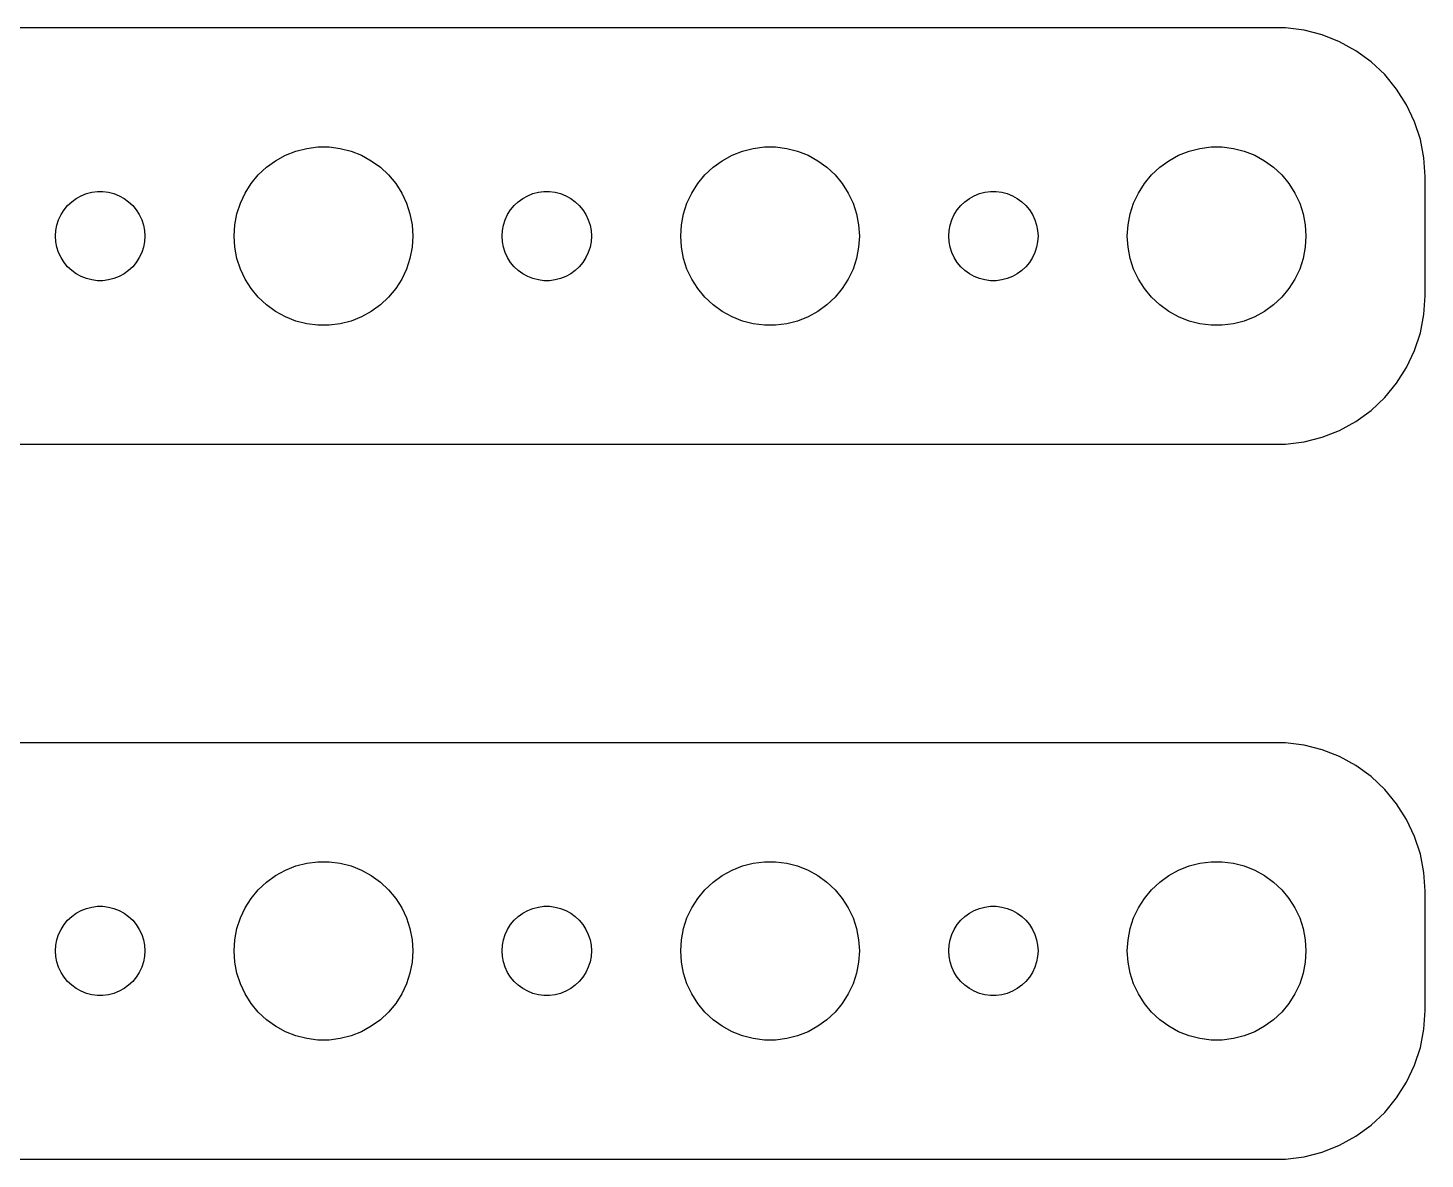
# Model space of a CAD drawing. Header units: metres. Extents: x -90 to 90, y 65 to 151.
# Drawn here: x 42.58 to 89.5, y 113.01 to 150.99 of the extents above; entities that cross this region are included whole.
import ezdxf

# ---------------------------------------------------------------- set-up
doc = ezdxf.new("R2010")
doc.units = ezdxf.units.M

msp = doc.modelspace()

# ---------------------------------------------------------------- linework, layer by layer
for p, q in [((84.8139, 150.99), (-84.8139, 150.99)), ((85.4369, 150.911), (84.8139, 150.99)), ((86.0451, 150.755), (85.4369, 150.911)), ((86.6289, 150.524), (86.0451, 150.755)), ((87.1791, 150.222), (86.6289, 150.524)), ((87.6871, 149.853), (87.1791, 150.222)), ((88.1448, 149.423), (87.6871, 149.853)), ((88.5451, 148.939), (88.1448, 149.423)), ((88.8815, 148.409), (88.5451, 148.939)), ((89.1489, 147.841), (88.8815, 148.409)), ((89.3429, 147.243), (89.1489, 147.841)), ((51.5729, 146.853), (51.9379, 146.947)), ((51.9379, 146.947), (52.3116, 146.994)), ((52.3116, 146.994), (52.6884, 146.994)), ((52.6884, 146.994), (53.0621, 146.947)), ((53.0621, 146.947), (53.427, 146.853)), ((66.573, 146.853), (66.9379, 146.947)), ((66.9379, 146.947), (67.3116, 146.994)), ((67.3116, 146.994), (67.6884, 146.994)), ((67.6884, 146.994), (68.0621, 146.947)), ((68.0621, 146.947), (68.427, 146.853)), ((81.573, 146.853), (81.9379, 146.947)), ((81.9379, 146.947), (82.3116, 146.994)), ((82.3116, 146.994), (82.6884, 146.994)), ((82.6884, 146.994), (83.0621, 146.947)), ((83.0621, 146.947), (83.427, 146.853)), ((89.4606, 146.627), (89.3429, 147.243)), ((50.5877, 146.312), (50.8925, 146.533)), ((50.8925, 146.533), (51.2227, 146.714)), ((51.2227, 146.714), (51.5729, 146.853)), ((53.427, 146.853), (53.7773, 146.714)), ((53.7773, 146.714), (54.1075, 146.533)), ((54.1075, 146.533), (54.4123, 146.312)), ((65.5877, 146.312), (65.8925, 146.533)), ((65.8925, 146.533), (66.2227, 146.714)), ((66.2227, 146.714), (66.573, 146.853)), ((68.427, 146.853), (68.7773, 146.714)), ((68.7773, 146.714), (69.1075, 146.533)), ((69.1075, 146.533), (69.4123, 146.312)), ((80.5877, 146.312), (80.8925, 146.533)), ((80.8925, 146.533), (81.2227, 146.714)), ((81.2227, 146.714), (81.573, 146.853)), ((83.427, 146.853), (83.7773, 146.714)), ((83.7773, 146.714), (84.1075, 146.533)), ((84.1075, 146.533), (84.4123, 146.312)), ((89.5, 146), (89.4606, 146.627)), ((50.0729, 145.763), (50.3131, 146.054)), ((50.3131, 146.054), (50.5877, 146.312)), ((54.4123, 146.312), (54.6869, 146.054)), ((54.6869, 146.054), (54.927, 145.763)), ((65.073, 145.763), (65.3131, 146.054)), ((65.3131, 146.054), (65.5877, 146.312)), ((69.4123, 146.312), (69.6869, 146.054)), ((69.6869, 146.054), (69.927, 145.763)), ((80.073, 145.763), (80.3131, 146.054)), ((80.3131, 146.054), (80.5877, 146.312)), ((84.4123, 146.312), (84.6869, 146.054)), ((84.6869, 146.054), (84.927, 145.763)), ((89.5, 142), (89.5, 146)), ((44.5365, 145.427), (44.7189, 145.473)), ((44.7189, 145.473), (44.9058, 145.497)), ((44.9058, 145.497), (45.0942, 145.497)), ((45.0942, 145.497), (45.2811, 145.473)), ((45.2811, 145.473), (45.4635, 145.427)), ((49.8711, 145.445), (50.0729, 145.763)), ((54.927, 145.763), (55.1289, 145.445)), ((59.5365, 145.427), (59.7189, 145.473)), ((59.7189, 145.473), (59.9058, 145.497)), ((59.9058, 145.497), (60.0942, 145.497)), ((60.0942, 145.497), (60.2811, 145.473)), ((60.2811, 145.473), (60.4635, 145.427)), ((64.8711, 145.445), (65.073, 145.763)), ((69.927, 145.763), (70.1289, 145.445)), ((74.5365, 145.427), (74.7189, 145.473)), ((74.7189, 145.473), (74.9058, 145.497)), ((74.9058, 145.497), (75.0942, 145.497)), ((75.0942, 145.497), (75.2811, 145.473)), ((75.2811, 145.473), (75.4635, 145.427)), ((79.8711, 145.445), (80.073, 145.763)), ((84.927, 145.763), (85.1289, 145.445)), ((43.7865, 144.882), (43.9065, 145.027)), ((43.9065, 145.027), (44.0439, 145.156)), ((44.0439, 145.156), (44.1963, 145.266)), ((44.1963, 145.266), (44.3613, 145.357)), ((44.3613, 145.357), (44.5365, 145.427)), ((45.4635, 145.427), (45.6387, 145.357)), ((45.6387, 145.357), (45.8037, 145.266)), ((45.8037, 145.266), (45.9561, 145.156)), ((45.9561, 145.156), (46.0934, 145.027)), ((46.0934, 145.027), (46.2135, 144.882)), ((49.5942, 144.746), (49.7107, 145.104)), ((49.7107, 145.104), (49.8711, 145.445)), ((55.1289, 145.445), (55.2893, 145.104)), ((55.2893, 145.104), (55.4057, 144.746)), ((58.7865, 144.882), (58.9065, 145.027)), ((58.9065, 145.027), (59.0439, 145.156)), ((59.0439, 145.156), (59.1963, 145.266)), ((59.1963, 145.266), (59.3613, 145.357)), ((59.3613, 145.357), (59.5365, 145.427)), ((60.4635, 145.427), (60.6387, 145.357)), ((60.6387, 145.357), (60.8037, 145.266)), ((60.8037, 145.266), (60.9561, 145.156)), ((60.9561, 145.156), (61.0934, 145.027)), ((61.0934, 145.027), (61.2135, 144.882)), ((64.5943, 144.746), (64.7107, 145.104)), ((64.7107, 145.104), (64.8711, 145.445)), ((70.1289, 145.445), (70.2893, 145.104)), ((70.2893, 145.104), (70.4057, 144.746)), ((73.7865, 144.882), (73.9065, 145.027)), ((73.9065, 145.027), (74.0439, 145.156)), ((74.0439, 145.156), (74.1963, 145.266)), ((74.1963, 145.266), (74.3613, 145.357)), ((74.3613, 145.357), (74.5365, 145.427)), ((75.4635, 145.427), (75.6387, 145.357)), ((75.6387, 145.357), (75.8037, 145.266)), ((75.8037, 145.266), (75.9561, 145.156)), ((75.9561, 145.156), (76.0934, 145.027)), ((76.0934, 145.027), (76.2135, 144.882)), ((79.5943, 144.746), (79.7107, 145.104)), ((79.7107, 145.104), (79.8711, 145.445)), ((85.1289, 145.445), (85.2893, 145.104)), ((85.2893, 145.104), (85.4057, 144.746)), ((43.5471, 144.373), (43.6053, 144.552)), ((43.6053, 144.552), (43.6855, 144.723)), ((43.6855, 144.723), (43.7865, 144.882)), ((46.2135, 144.882), (46.3145, 144.723)), ((46.3145, 144.723), (46.3947, 144.552)), ((46.3947, 144.552), (46.4529, 144.373)), ((49.5237, 144.376), (49.5942, 144.746)), ((55.4057, 144.746), (55.4763, 144.376)), ((58.5471, 144.373), (58.6053, 144.552)), ((58.6053, 144.552), (58.6855, 144.723)), ((58.6855, 144.723), (58.7865, 144.882)), ((61.2135, 144.882), (61.3145, 144.723)), ((61.3145, 144.723), (61.3947, 144.552)), ((61.3947, 144.552), (61.4529, 144.373)), ((64.5237, 144.376), (64.5943, 144.746)), ((70.4057, 144.746), (70.4763, 144.376)), ((73.5471, 144.373), (73.6053, 144.552)), ((73.6053, 144.552), (73.6855, 144.723)), ((73.6855, 144.723), (73.7865, 144.882)), ((76.2135, 144.882), (76.3145, 144.723)), ((76.3145, 144.723), (76.3947, 144.552)), ((76.3947, 144.552), (76.4529, 144.373)), ((79.5237, 144.376), (79.5943, 144.746)), ((85.4057, 144.746), (85.4763, 144.376)), ((43.5, 144), (43.5118, 144.188)), ((43.5118, 144.188), (43.5471, 144.373)), ((46.4529, 144.373), (46.4882, 144.188)), ((46.4882, 144.188), (46.5, 144)), ((49.5, 144), (49.5237, 144.376)), ((55.4763, 144.376), (55.5, 144)), ((58.5, 144), (58.5118, 144.188)), ((58.5118, 144.188), (58.5471, 144.373)), ((61.4529, 144.373), (61.4882, 144.188)), ((61.4882, 144.188), (61.5, 144)), ((64.5, 144), (64.5237, 144.376)), ((70.4763, 144.376), (70.5, 144)), ((73.5, 144), (73.5118, 144.188)), ((73.5118, 144.188), (73.5471, 144.373)), ((76.4529, 144.373), (76.4882, 144.188)), ((76.4882, 144.188), (76.5, 144)), ((79.5, 144), (79.5237, 144.376)), ((85.4763, 144.376), (85.5, 144)), ((43.5118, 143.812), (43.5, 144)), ((43.5471, 143.627), (43.5118, 143.812)), ((43.6053, 143.448), (43.5471, 143.627)), ((46.4529, 143.627), (46.3947, 143.448)), ((46.4882, 143.812), (46.4529, 143.627)), ((46.5, 144), (46.4882, 143.812)), ((49.5237, 143.624), (49.5, 144)), ((49.5942, 143.254), (49.5237, 143.624)), ((55.4763, 143.624), (55.4057, 143.254)), ((55.5, 144), (55.4763, 143.624)), ((58.5118, 143.812), (58.5, 144)), ((58.5471, 143.627), (58.5118, 143.812)), ((58.6053, 143.448), (58.5471, 143.627)), ((61.4529, 143.627), (61.3947, 143.448)), ((61.4882, 143.812), (61.4529, 143.627)), ((61.5, 144), (61.4882, 143.812)), ((64.5237, 143.624), (64.5, 144)), ((64.5943, 143.254), (64.5237, 143.624)), ((70.4763, 143.624), (70.4057, 143.254)), ((70.5, 144), (70.4763, 143.624)), ((73.5118, 143.812), (73.5, 144)), ((73.5471, 143.627), (73.5118, 143.812)), ((73.6053, 143.448), (73.5471, 143.627)), ((76.4529, 143.627), (76.3947, 143.448)), ((76.4882, 143.812), (76.4529, 143.627)), ((76.5, 144), (76.4882, 143.812)), ((79.5237, 143.624), (79.5, 144)), ((79.5943, 143.254), (79.5237, 143.624)), ((85.4763, 143.624), (85.4057, 143.254)), ((85.5, 144), (85.4763, 143.624)), ((43.6855, 143.277), (43.6053, 143.448)), ((43.7865, 143.118), (43.6855, 143.277)), ((46.3145, 143.277), (46.2135, 143.118)), ((46.3947, 143.448), (46.3145, 143.277)), ((49.7107, 142.896), (49.5942, 143.254)), ((55.4057, 143.254), (55.2893, 142.896)), ((58.6855, 143.277), (58.6053, 143.448)), ((58.7865, 143.118), (58.6855, 143.277)), ((61.3145, 143.277), (61.2135, 143.118)), ((61.3947, 143.448), (61.3145, 143.277)), ((64.7107, 142.896), (64.5943, 143.254)), ((70.4057, 143.254), (70.2893, 142.896)), ((73.6855, 143.277), (73.6053, 143.448)), ((73.7865, 143.118), (73.6855, 143.277)), ((76.3145, 143.277), (76.2135, 143.118)), ((76.3947, 143.448), (76.3145, 143.277)), ((79.7107, 142.896), (79.5943, 143.254)), ((85.4057, 143.254), (85.2893, 142.896)), ((43.9065, 142.973), (43.7865, 143.118)), ((44.0439, 142.844), (43.9065, 142.973)), ((44.1963, 142.734), (44.0439, 142.844)), ((44.3613, 142.643), (44.1963, 142.734)), ((45.8037, 142.734), (45.6387, 142.643)), ((45.9561, 142.844), (45.8037, 142.734)), ((46.0934, 142.973), (45.9561, 142.844)), ((46.2135, 143.118), (46.0934, 142.973)), ((49.8711, 142.555), (49.7107, 142.896)), ((55.2893, 142.896), (55.1289, 142.555)), ((58.9065, 142.973), (58.7865, 143.118)), ((59.0439, 142.844), (58.9065, 142.973)), ((59.1963, 142.734), (59.0439, 142.844)), ((59.3613, 142.643), (59.1963, 142.734)), ((60.8037, 142.734), (60.6387, 142.643)), ((60.9561, 142.844), (60.8037, 142.734)), ((61.0934, 142.973), (60.9561, 142.844)), ((61.2135, 143.118), (61.0934, 142.973)), ((64.8711, 142.555), (64.7107, 142.896)), ((70.2893, 142.896), (70.1289, 142.555)), ((73.9065, 142.973), (73.7865, 143.118)), ((74.0439, 142.844), (73.9065, 142.973)), ((74.1963, 142.734), (74.0439, 142.844)), ((74.3613, 142.643), (74.1963, 142.734)), ((75.8037, 142.734), (75.6387, 142.643)), ((75.9561, 142.844), (75.8037, 142.734)), ((76.0934, 142.973), (75.9561, 142.844)), ((76.2135, 143.118), (76.0934, 142.973)), ((79.8711, 142.555), (79.7107, 142.896)), ((85.2893, 142.896), (85.1289, 142.555)), ((44.5365, 142.573), (44.3613, 142.643)), ((44.7189, 142.527), (44.5365, 142.573)), ((44.9058, 142.503), (44.7189, 142.527)), ((45.0942, 142.503), (44.9058, 142.503)), ((45.2811, 142.527), (45.0942, 142.503)), ((45.4635, 142.573), (45.2811, 142.527)), ((45.6387, 142.643), (45.4635, 142.573)), ((50.0729, 142.237), (49.8711, 142.555)), ((50.3131, 141.946), (50.0729, 142.237)), ((54.927, 142.237), (54.6869, 141.946)), ((55.1289, 142.555), (54.927, 142.237)), ((59.5365, 142.573), (59.3613, 142.643)), ((59.7189, 142.527), (59.5365, 142.573)), ((59.9058, 142.503), (59.7189, 142.527)), ((60.0942, 142.503), (59.9058, 142.503)), ((60.2811, 142.527), (60.0942, 142.503)), ((60.4635, 142.573), (60.2811, 142.527)), ((60.6387, 142.643), (60.4635, 142.573)), ((65.073, 142.237), (64.8711, 142.555)), ((65.3131, 141.946), (65.073, 142.237)), ((69.927, 142.237), (69.6869, 141.946)), ((70.1289, 142.555), (69.927, 142.237)), ((74.5365, 142.573), (74.3613, 142.643)), ((74.7189, 142.527), (74.5365, 142.573)), ((74.9058, 142.503), (74.7189, 142.527)), ((75.0942, 142.503), (74.9058, 142.503)), ((75.2811, 142.527), (75.0942, 142.503)), ((75.4635, 142.573), (75.2811, 142.527)), ((75.6387, 142.643), (75.4635, 142.573)), ((80.073, 142.237), (79.8711, 142.555)), ((80.3131, 141.946), (80.073, 142.237)), ((84.927, 142.237), (84.6869, 141.946)), ((85.1289, 142.555), (84.927, 142.237)), ((50.5877, 141.688), (50.3131, 141.946)), ((54.6869, 141.946), (54.4123, 141.688)), ((65.5877, 141.688), (65.3131, 141.946)), ((69.6869, 141.946), (69.4123, 141.688)), ((80.5877, 141.688), (80.3131, 141.946)), ((84.6869, 141.946), (84.4123, 141.688)), ((89.4606, 141.373), (89.5, 142)), ((50.8925, 141.467), (50.5877, 141.688)), ((51.2227, 141.286), (50.8925, 141.467)), ((51.5729, 141.147), (51.2227, 141.286)), ((53.7773, 141.286), (53.427, 141.147)), ((54.1075, 141.467), (53.7773, 141.286)), ((54.4123, 141.688), (54.1075, 141.467)), ((65.8925, 141.467), (65.5877, 141.688)), ((66.2227, 141.286), (65.8925, 141.467)), ((66.573, 141.147), (66.2227, 141.286)), ((68.7773, 141.286), (68.427, 141.147)), ((69.1075, 141.467), (68.7773, 141.286)), ((69.4123, 141.688), (69.1075, 141.467)), ((80.8925, 141.467), (80.5877, 141.688)), ((81.2227, 141.286), (80.8925, 141.467)), ((81.573, 141.147), (81.2227, 141.286)), ((83.7773, 141.286), (83.427, 141.147)), ((84.1075, 141.467), (83.7773, 141.286)), ((84.4123, 141.688), (84.1075, 141.467)), ((89.3429, 140.757), (89.4606, 141.373)), ((51.9379, 141.053), (51.5729, 141.147)), ((52.3116, 141.006), (51.9379, 141.053)), ((52.6884, 141.006), (52.3116, 141.006)), ((53.0621, 141.053), (52.6884, 141.006)), ((53.427, 141.147), (53.0621, 141.053)), ((66.9379, 141.053), (66.573, 141.147)), ((67.3116, 141.006), (66.9379, 141.053)), ((67.6884, 141.006), (67.3116, 141.006)), ((68.0621, 141.053), (67.6884, 141.006)), ((68.427, 141.147), (68.0621, 141.053)), ((81.9379, 141.053), (81.573, 141.147)), ((82.3116, 141.006), (81.9379, 141.053)), ((82.6884, 141.006), (82.3116, 141.006)), ((83.0621, 141.053), (82.6884, 141.006)), ((83.427, 141.147), (83.0621, 141.053)), ((89.1489, 140.159), (89.3429, 140.757)), ((88.8815, 139.591), (89.1489, 140.159)), ((88.5451, 139.061), (88.8815, 139.591)), ((88.1448, 138.577), (88.5451, 139.061)), ((87.6871, 138.147), (88.1448, 138.577)), ((87.1791, 137.778), (87.6871, 138.147)), ((86.6289, 137.476), (87.1791, 137.778)), ((84.8139, 137.01), (85.4369, 137.089)), ((85.4369, 137.089), (86.0451, 137.245)), ((86.0451, 137.245), (86.6289, 137.476)), ((-84.8139, 137.01), (84.8139, 137.01)), ((84.8139, 126.99), (-84.8139, 126.99)), ((85.4369, 126.911), (84.8139, 126.99)), ((86.0451, 126.755), (85.4369, 126.911)), ((86.6289, 126.524), (86.0451, 126.755)), ((87.1791, 126.222), (86.6289, 126.524)), ((87.6871, 125.853), (87.1791, 126.222)), ((88.1448, 125.423), (87.6871, 125.853)), ((88.5451, 124.939), (88.1448, 125.423)), ((88.8815, 124.409), (88.5451, 124.939)), ((89.1489, 123.841), (88.8815, 124.409)), ((89.3429, 123.243), (89.1489, 123.841)), ((51.5729, 122.853), (51.9379, 122.947)), ((51.9379, 122.947), (52.3116, 122.994)), ((52.3116, 122.994), (52.6884, 122.994)), ((52.6884, 122.994), (53.0621, 122.947)), ((53.0621, 122.947), (53.427, 122.853)), ((66.573, 122.853), (66.9379, 122.947)), ((66.9379, 122.947), (67.3116, 122.994)), ((67.3116, 122.994), (67.6884, 122.994)), ((67.6884, 122.994), (68.0621, 122.947)), ((68.0621, 122.947), (68.427, 122.853)), ((81.573, 122.853), (81.9379, 122.947)), ((81.9379, 122.947), (82.3116, 122.994)), ((82.3116, 122.994), (82.6884, 122.994)), ((82.6884, 122.994), (83.0621, 122.947)), ((83.0621, 122.947), (83.427, 122.853)), ((89.4606, 122.627), (89.3429, 123.243)), ((50.5877, 122.312), (50.8925, 122.533)), ((50.8925, 122.533), (51.2227, 122.714)), ((51.2227, 122.714), (51.5729, 122.853)), ((53.427, 122.853), (53.7773, 122.714)), ((53.7773, 122.714), (54.1075, 122.533)), ((54.1075, 122.533), (54.4123, 122.312)), ((65.5877, 122.312), (65.8925, 122.533)), ((65.8925, 122.533), (66.2227, 122.714)), ((66.2227, 122.714), (66.573, 122.853)), ((68.427, 122.853), (68.7773, 122.714)), ((68.7773, 122.714), (69.1075, 122.533)), ((69.1075, 122.533), (69.4123, 122.312)), ((80.5877, 122.312), (80.8925, 122.533)), ((80.8925, 122.533), (81.2227, 122.714)), ((81.2227, 122.714), (81.573, 122.853)), ((83.427, 122.853), (83.7773, 122.714)), ((83.7773, 122.714), (84.1075, 122.533)), ((84.1075, 122.533), (84.4123, 122.312)), ((89.5, 122), (89.4606, 122.627)), ((50.0729, 121.763), (50.3131, 122.054)), ((50.3131, 122.054), (50.5877, 122.312)), ((54.4123, 122.312), (54.6869, 122.054)), ((54.6869, 122.054), (54.927, 121.763)), ((65.073, 121.763), (65.3131, 122.054)), ((65.3131, 122.054), (65.5877, 122.312)), ((69.4123, 122.312), (69.6869, 122.054)), ((69.6869, 122.054), (69.927, 121.763)), ((80.073, 121.763), (80.3131, 122.054)), ((80.3131, 122.054), (80.5877, 122.312)), ((84.4123, 122.312), (84.6869, 122.054)), ((84.6869, 122.054), (84.927, 121.763)), ((49.8711, 121.445), (50.0729, 121.763)), ((54.927, 121.763), (55.1289, 121.445)), ((64.8711, 121.445), (65.073, 121.763)), ((69.927, 121.763), (70.1289, 121.445)), ((79.8711, 121.445), (80.073, 121.763)), ((84.927, 121.763), (85.1289, 121.445)), ((89.5, 118), (89.5, 122)), ((43.9065, 121.027), (44.0439, 121.156)), ((44.0439, 121.156), (44.1963, 121.266)), ((44.1963, 121.266), (44.3613, 121.357)), ((44.3613, 121.357), (44.5365, 121.427)), ((44.5365, 121.427), (44.7189, 121.473)), ((44.7189, 121.473), (44.9058, 121.497)), ((44.9058, 121.497), (45.0942, 121.497)), ((45.0942, 121.497), (45.2811, 121.473)), ((45.2811, 121.473), (45.4635, 121.427)), ((45.4635, 121.427), (45.6387, 121.357)), ((45.6387, 121.357), (45.8037, 121.266)), ((45.8037, 121.266), (45.9561, 121.156)), ((45.9561, 121.156), (46.0934, 121.027)), ((49.5942, 120.746), (49.7107, 121.104)), ((49.7107, 121.104), (49.8711, 121.445)), ((55.1289, 121.445), (55.2893, 121.104)), ((55.2893, 121.104), (55.4057, 120.746)), ((58.9065, 121.027), (59.0439, 121.156)), ((59.0439, 121.156), (59.1963, 121.266)), ((59.1963, 121.266), (59.3613, 121.357)), ((59.3613, 121.357), (59.5365, 121.427)), ((59.5365, 121.427), (59.7189, 121.473)), ((59.7189, 121.473), (59.9058, 121.497)), ((59.9058, 121.497), (60.0942, 121.497)), ((60.0942, 121.497), (60.2811, 121.473)), ((60.2811, 121.473), (60.4635, 121.427)), ((60.4635, 121.427), (60.6387, 121.357)), ((60.6387, 121.357), (60.8037, 121.266)), ((60.8037, 121.266), (60.9561, 121.156)), ((60.9561, 121.156), (61.0934, 121.027)), ((64.5943, 120.746), (64.7107, 121.104)), ((64.7107, 121.104), (64.8711, 121.445)), ((70.1289, 121.445), (70.2893, 121.104)), ((70.2893, 121.104), (70.4057, 120.746)), ((73.9065, 121.027), (74.0439, 121.156)), ((74.0439, 121.156), (74.1963, 121.266)), ((74.1963, 121.266), (74.3613, 121.357)), ((74.3613, 121.357), (74.5365, 121.427)), ((74.5365, 121.427), (74.7189, 121.473)), ((74.7189, 121.473), (74.9058, 121.497)), ((74.9058, 121.497), (75.0942, 121.497)), ((75.0942, 121.497), (75.2811, 121.473)), ((75.2811, 121.473), (75.4635, 121.427)), ((75.4635, 121.427), (75.6387, 121.357)), ((75.6387, 121.357), (75.8037, 121.266)), ((75.8037, 121.266), (75.9561, 121.156)), ((75.9561, 121.156), (76.0934, 121.027)), ((79.5943, 120.746), (79.7107, 121.104)), ((79.7107, 121.104), (79.8711, 121.445)), ((85.1289, 121.445), (85.2893, 121.104)), ((85.2893, 121.104), (85.4057, 120.746)), ((43.6053, 120.552), (43.6855, 120.723)), ((43.6855, 120.723), (43.7865, 120.882)), ((43.7865, 120.882), (43.9065, 121.027)), ((46.0934, 121.027), (46.2135, 120.882)), ((46.2135, 120.882), (46.3145, 120.723)), ((46.3145, 120.723), (46.3947, 120.552)), ((49.5237, 120.376), (49.5942, 120.746)), ((55.4057, 120.746), (55.4763, 120.376)), ((58.6053, 120.552), (58.6855, 120.723)), ((58.6855, 120.723), (58.7865, 120.882)), ((58.7865, 120.882), (58.9065, 121.027)), ((61.0934, 121.027), (61.2135, 120.882)), ((61.2135, 120.882), (61.3145, 120.723)), ((61.3145, 120.723), (61.3947, 120.552)), ((64.5237, 120.376), (64.5943, 120.746)), ((70.4057, 120.746), (70.4763, 120.376)), ((73.6053, 120.552), (73.6855, 120.723)), ((73.6855, 120.723), (73.7865, 120.882)), ((73.7865, 120.882), (73.9065, 121.027)), ((76.0934, 121.027), (76.2135, 120.882)), ((76.2135, 120.882), (76.3145, 120.723)), ((76.3145, 120.723), (76.3947, 120.552)), ((79.5237, 120.376), (79.5943, 120.746)), ((85.4057, 120.746), (85.4763, 120.376)), ((43.5, 120), (43.5118, 120.188)), ((43.5118, 120.188), (43.5471, 120.373)), ((43.5471, 120.373), (43.6053, 120.552)), ((46.3947, 120.552), (46.4529, 120.373)), ((46.4529, 120.373), (46.4882, 120.188)), ((46.4882, 120.188), (46.5, 120)), ((49.5, 120), (49.5237, 120.376)), ((55.4763, 120.376), (55.5, 120)), ((58.5, 120), (58.5118, 120.188)), ((58.5118, 120.188), (58.5471, 120.373)), ((58.5471, 120.373), (58.6053, 120.552)), ((61.3947, 120.552), (61.4529, 120.373)), ((61.4529, 120.373), (61.4882, 120.188)), ((61.4882, 120.188), (61.5, 120)), ((64.5, 120), (64.5237, 120.376)), ((70.4763, 120.376), (70.5, 120)), ((73.5, 120), (73.5118, 120.188)), ((73.5118, 120.188), (73.5471, 120.373)), ((73.5471, 120.373), (73.6053, 120.552)), ((76.3947, 120.552), (76.4529, 120.373)), ((76.4529, 120.373), (76.4882, 120.188)), ((76.4882, 120.188), (76.5, 120)), ((79.5, 120), (79.5237, 120.376)), ((85.4763, 120.376), (85.5, 120)), ((43.5118, 119.812), (43.5, 120)), ((43.5471, 119.627), (43.5118, 119.812)), ((46.4882, 119.812), (46.4529, 119.627)), ((46.5, 120), (46.4882, 119.812)), ((49.5237, 119.624), (49.5, 120)), ((55.5, 120), (55.4763, 119.624)), ((58.5118, 119.812), (58.5, 120)), ((58.5471, 119.627), (58.5118, 119.812)), ((61.4882, 119.812), (61.4529, 119.627)), ((61.5, 120), (61.4882, 119.812)), ((64.5237, 119.624), (64.5, 120)), ((70.5, 120), (70.4763, 119.624)), ((73.5118, 119.812), (73.5, 120)), ((73.5471, 119.627), (73.5118, 119.812)), ((76.4882, 119.812), (76.4529, 119.627)), ((76.5, 120), (76.4882, 119.812)), ((79.5237, 119.624), (79.5, 120)), ((85.5, 120), (85.4763, 119.624)), ((43.6053, 119.448), (43.5471, 119.627)), ((43.6855, 119.277), (43.6053, 119.448)), ((43.7865, 119.118), (43.6855, 119.277)), ((46.3145, 119.277), (46.2135, 119.118)), ((46.3947, 119.448), (46.3145, 119.277)), ((46.4529, 119.627), (46.3947, 119.448)), ((49.5942, 119.254), (49.5237, 119.624)), ((49.7107, 118.896), (49.5942, 119.254)), ((55.4057, 119.254), (55.2893, 118.896)), ((55.4763, 119.624), (55.4057, 119.254)), ((58.6053, 119.448), (58.5471, 119.627)), ((58.6855, 119.277), (58.6053, 119.448)), ((58.7865, 119.118), (58.6855, 119.277)), ((61.3145, 119.277), (61.2135, 119.118)), ((61.3947, 119.448), (61.3145, 119.277)), ((61.4529, 119.627), (61.3947, 119.448)), ((64.5943, 119.254), (64.5237, 119.624)), ((64.7107, 118.896), (64.5943, 119.254)), ((70.4057, 119.254), (70.2893, 118.896)), ((70.4763, 119.624), (70.4057, 119.254)), ((73.6053, 119.448), (73.5471, 119.627)), ((73.6855, 119.277), (73.6053, 119.448)), ((73.7865, 119.118), (73.6855, 119.277)), ((76.3145, 119.277), (76.2135, 119.118)), ((76.3947, 119.448), (76.3145, 119.277)), ((76.4529, 119.627), (76.3947, 119.448)), ((79.5943, 119.254), (79.5237, 119.624)), ((79.7107, 118.896), (79.5943, 119.254)), ((85.4057, 119.254), (85.2893, 118.896)), ((85.4763, 119.624), (85.4057, 119.254)), ((43.9065, 118.973), (43.7865, 119.118)), ((44.0439, 118.844), (43.9065, 118.973)), ((44.1963, 118.734), (44.0439, 118.844)), ((44.3613, 118.643), (44.1963, 118.734)), ((45.8037, 118.734), (45.6387, 118.643)), ((45.9561, 118.844), (45.8037, 118.734)), ((46.0934, 118.973), (45.9561, 118.844)), ((46.2135, 119.118), (46.0934, 118.973)), ((49.8711, 118.555), (49.7107, 118.896)), ((55.2893, 118.896), (55.1289, 118.555)), ((58.9065, 118.973), (58.7865, 119.118)), ((59.0439, 118.844), (58.9065, 118.973)), ((59.1963, 118.734), (59.0439, 118.844)), ((59.3613, 118.643), (59.1963, 118.734)), ((60.8037, 118.734), (60.6387, 118.643)), ((60.9561, 118.844), (60.8037, 118.734)), ((61.0934, 118.973), (60.9561, 118.844)), ((61.2135, 119.118), (61.0934, 118.973)), ((64.8711, 118.555), (64.7107, 118.896)), ((70.2893, 118.896), (70.1289, 118.555)), ((73.9065, 118.973), (73.7865, 119.118)), ((74.0439, 118.844), (73.9065, 118.973)), ((74.1963, 118.734), (74.0439, 118.844)), ((74.3613, 118.643), (74.1963, 118.734)), ((75.8037, 118.734), (75.6387, 118.643)), ((75.9561, 118.844), (75.8037, 118.734)), ((76.0934, 118.973), (75.9561, 118.844)), ((76.2135, 119.118), (76.0934, 118.973)), ((79.8711, 118.555), (79.7107, 118.896)), ((85.2893, 118.896), (85.1289, 118.555)), ((44.5365, 118.573), (44.3613, 118.643)), ((44.7189, 118.527), (44.5365, 118.573)), ((44.9058, 118.503), (44.7189, 118.527)), ((45.0942, 118.503), (44.9058, 118.503)), ((45.2811, 118.527), (45.0942, 118.503)), ((45.4635, 118.573), (45.2811, 118.527)), ((45.6387, 118.643), (45.4635, 118.573)), ((50.0729, 118.237), (49.8711, 118.555)), ((55.1289, 118.555), (54.927, 118.237)), ((59.5365, 118.573), (59.3613, 118.643)), ((59.7189, 118.527), (59.5365, 118.573)), ((59.9058, 118.503), (59.7189, 118.527)), ((60.0942, 118.503), (59.9058, 118.503)), ((60.2811, 118.527), (60.0942, 118.503)), ((60.4635, 118.573), (60.2811, 118.527)), ((60.6387, 118.643), (60.4635, 118.573)), ((65.073, 118.237), (64.8711, 118.555)), ((70.1289, 118.555), (69.927, 118.237)), ((74.5365, 118.573), (74.3613, 118.643)), ((74.7189, 118.527), (74.5365, 118.573)), ((74.9058, 118.503), (74.7189, 118.527)), ((75.0942, 118.503), (74.9058, 118.503)), ((75.2811, 118.527), (75.0942, 118.503)), ((75.4635, 118.573), (75.2811, 118.527)), ((75.6387, 118.643), (75.4635, 118.573)), ((80.073, 118.237), (79.8711, 118.555)), ((85.1289, 118.555), (84.927, 118.237)), ((50.3131, 117.946), (50.0729, 118.237)), ((50.5877, 117.688), (50.3131, 117.946)), ((54.6869, 117.946), (54.4123, 117.688)), ((54.927, 118.237), (54.6869, 117.946)), ((65.3131, 117.946), (65.073, 118.237)), ((65.5877, 117.688), (65.3131, 117.946)), ((69.6869, 117.946), (69.4123, 117.688)), ((69.927, 118.237), (69.6869, 117.946)), ((80.3131, 117.946), (80.073, 118.237)), ((80.5877, 117.688), (80.3131, 117.946)), ((84.6869, 117.946), (84.4123, 117.688)), ((84.927, 118.237), (84.6869, 117.946)), ((89.4606, 117.373), (89.5, 118)), ((50.8925, 117.467), (50.5877, 117.688)), ((51.2227, 117.286), (50.8925, 117.467)), ((54.1075, 117.467), (53.7773, 117.286)), ((54.4123, 117.688), (54.1075, 117.467)), ((65.8925, 117.467), (65.5877, 117.688)), ((66.2227, 117.286), (65.8925, 117.467)), ((69.1075, 117.467), (68.7773, 117.286)), ((69.4123, 117.688), (69.1075, 117.467)), ((80.8925, 117.467), (80.5877, 117.688)), ((81.2227, 117.286), (80.8925, 117.467)), ((84.1075, 117.467), (83.7773, 117.286)), ((84.4123, 117.688), (84.1075, 117.467)), ((89.3429, 116.757), (89.4606, 117.373)), ((51.5729, 117.147), (51.2227, 117.286)), ((51.9379, 117.053), (51.5729, 117.147)), ((52.3116, 117.006), (51.9379, 117.053)), ((52.6884, 117.006), (52.3116, 117.006)), ((53.0621, 117.053), (52.6884, 117.006)), ((53.427, 117.147), (53.0621, 117.053)), ((53.7773, 117.286), (53.427, 117.147)), ((66.573, 117.147), (66.2227, 117.286)), ((66.9379, 117.053), (66.573, 117.147)), ((67.3116, 117.006), (66.9379, 117.053)), ((67.6884, 117.006), (67.3116, 117.006)), ((68.0621, 117.053), (67.6884, 117.006)), ((68.427, 117.147), (68.0621, 117.053)), ((68.7773, 117.286), (68.427, 117.147)), ((81.573, 117.147), (81.2227, 117.286)), ((81.9379, 117.053), (81.573, 117.147)), ((82.3116, 117.006), (81.9379, 117.053)), ((82.6884, 117.006), (82.3116, 117.006)), ((83.0621, 117.053), (82.6884, 117.006)), ((83.427, 117.147), (83.0621, 117.053)), ((83.7773, 117.286), (83.427, 117.147)), ((89.1489, 116.159), (89.3429, 116.757)), ((88.8815, 115.591), (89.1489, 116.159)), ((88.5451, 115.061), (88.8815, 115.591)), ((88.1448, 114.577), (88.5451, 115.061)), ((87.6871, 114.147), (88.1448, 114.577)), ((87.1791, 113.778), (87.6871, 114.147)), ((86.6289, 113.476), (87.1791, 113.778)), ((85.4369, 113.089), (86.0451, 113.245)), ((86.0451, 113.245), (86.6289, 113.476)), ((-84.8139, 113.01), (84.8139, 113.01)), ((84.8139, 113.01), (85.4369, 113.089))]:
    msp.add_line(p, q)

doc.saveas('drawing.dxf')
